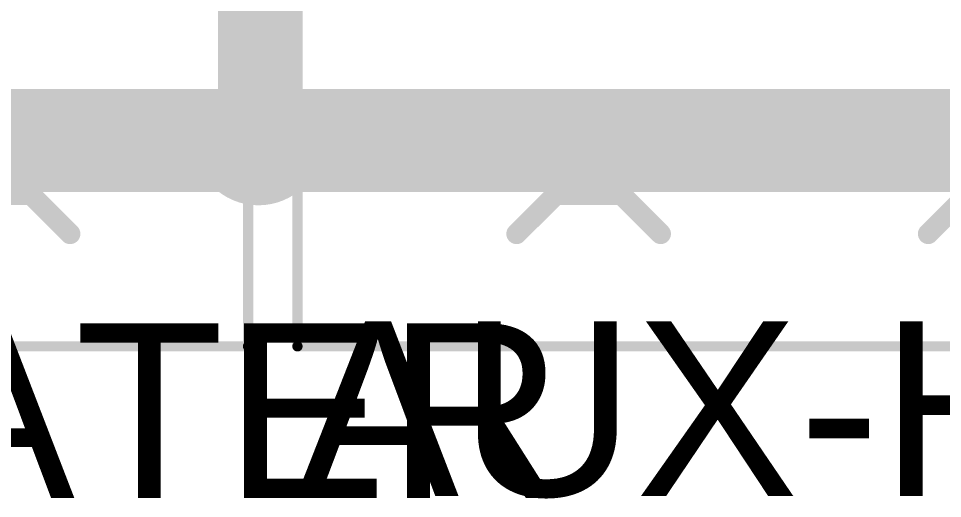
# Model space of a CAD drawing. Header units: millimetres. Extents: x 0 to 214, y 0 to 214.
# Drawn here: x 4.8591 to 5.3081, y -0.1011 to 0.1323 of the extents above; entities that cross this region are included whole.
import ezdxf

# ---------------------------------------------------------------- set-up
doc = ezdxf.new("R2010")
doc.units = ezdxf.units.MM
doc.header["$MEASUREMENT"] = 0
for name, color, linetype in [('BottomLayer', 5, 'Continuous'), ('TopLayer', 1, 'Continuous'), ('TopOverlay', 2, 'Continuous'), ('ViaHoleLayer', 16, 'Continuous')]:
    doc.layers.add(name, color=color, linetype=linetype)
doc.styles.add('Arial', font='', dxfattribs={"height": 0.2})
doc.styles.get('Arial').set_extended_font_data('Arial')

# ---------------------------------------------------------------- blocks, each defined once
blk = doc.blocks.new('TBP01R1_508_03BE_89')
at = {"layer": 'TopOverlay'}
for points, const_width in [([(0.4315, 0.3937), (-0.2315, 0.3937)], 0.005), ([(0.4315, 0.3937), (0.4315, -0.07874)], 0.005), ([(0.125, 0.339), (0.106, 0.32)], 0.01), ([(0.125, 0.339), (0.106, 0.32)], 0.01), ([(0.274, 0.32), (0.255, 0.339)], 0.01), ([(0.325, 0.339), (0.306, 0.32)], 0.01), ([(0.306, 0.32), (0.274, 0.32)], 0.01)]:
    blk.add_lwpolyline(points, dxfattribs=dict(at, const_width=const_width))
for points, const_width in [([(0.43025, 0.3937, 1), (0.43275, 0.3937, 1)], 0.0025), ([(0.43025, 0.3937, 1), (0.43275, 0.3937, 1)], 0.0025), ([(0.1225, 0.339, 1), (0.1275, 0.339, 1)], 0.005), ([(0.1225, 0.339, 1), (0.1275, 0.339, 1)], 0.005), ([(0.2525, 0.339, 1), (0.2575, 0.339, 1)], 0.005), ([(0.3225, 0.339, 1), (0.3275, 0.339, 1)], 0.005), ([(0.2715, 0.32, 1), (0.2765, 0.32, 1)], 0.005), ([(0.2715, 0.32, 1), (0.2765, 0.32, 1)], 0.005), ([(0.3035, 0.32, 1), (0.3085, 0.32, 1)], 0.005), ([(0.3035, 0.32, 1), (0.3085, 0.32, 1)], 0.005)]:
    blk.add_lwpolyline(points, format="xyb", close=True, dxfattribs=dict(at, const_width=const_width))
blk = doc.blocks.new('TBP01R1_508_03BE_90')
at = {"layer": 'TopOverlay'}
for points, const_width in [([(-0.2315, 0.3937), (-0.2315, -0.07874)], 0.005), ([(0.4315, 0.3937), (-0.2315, 0.3937)], 0.005), ([(-0.126, 0.32), (-0.145, 0.339)], 0.01), ([(-0.094, 0.32), (-0.126, 0.32)], 0.01)]:
    blk.add_lwpolyline(points, dxfattribs=dict(at, const_width=const_width))
for points, const_width in [([(-0.23275, 0.3937, 1), (-0.23025, 0.3937, 1)], 0.0025), ([(-0.23275, 0.3937, 1), (-0.23025, 0.3937, 1)], 0.0025), ([(-0.1475, 0.339, 1), (-0.1425, 0.339, 1)], 0.005), ([(-0.1285, 0.32, 1), (-0.1235, 0.32, 1)], 0.005), ([(-0.1285, 0.32, 1), (-0.1235, 0.32, 1)], 0.005)]:
    blk.add_lwpolyline(points, format="xyb", close=True, dxfattribs=dict(at, const_width=const_width))

msp = doc.modelspace()

# ---------------------------------------------------------------- hatches: boundary and pattern name
at = {"layer": 'BottomLayer'}
h = msp.add_hatch(color=5, dxfattribs=at)
edge = h.paths.add_edge_path()
edge.add_arc((4.97567, 0.073), 0.0315, 0, 360)
at = {"layer": 'TopLayer'}
h = msp.add_hatch(color=1, dxfattribs=at)
edge = h.paths.add_edge_path()
edge.add_arc((4.97567, 0.073), 0.0315, 0, 360)
at = {"layer": 'ViaHoleLayer'}
h = msp.add_hatch(color=16, dxfattribs=at)
edge = h.paths.add_edge_path()
edge.add_arc((4.97567, 0.073), 0.01575, 0, 360)

# ---------------------------------------------------------------- linework, layer by layer
at = {"layer": 'BottomLayer', "const_width": 0.04}
msp.add_lwpolyline([(4.976, 0.073), (4.976, 0.46629)], dxfattribs=at)
at = {"layer": 'BottomLayer', "const_width": 0.02}
msp.add_lwpolyline([(4.966, 0.073, 1), (4.986, 0.073, 1)], format="xyb", close=True, dxfattribs=at)
at = {"layer": 'TopLayer', "const_width": 0.05}
for points in [[(4.126, 0.073), (4.97567, 0.073)], [(4.97567, 0.073), (4.976, 0.073)], [(4.976, 0.073), (6.508, 0.073)]]:
    msp.add_lwpolyline(points, dxfattribs=at)
at = {"layer": 'TopLayer', "const_width": 0.025}
for points in [[(4.96317, 0.073, 1), (4.98817, 0.073, 1)], [(4.96317, 0.073, 1), (4.98817, 0.073, 1)], [(4.9635, 0.073, 1), (4.9885, 0.073, 1)], [(4.9635, 0.073, 1), (4.9885, 0.073, 1)]]:
    msp.add_lwpolyline(points, format="xyb", close=True, dxfattribs=at)

# ---------------------------------------------------------------- block references
at = {"rotation": 180}
for name, p in [('TBP01R1_508_03BE_90', (4.73917, 0.36664)), ('TBP01R1_508_03BE_89', (5.42617, 0.36664))]:
    msp.add_blockref(name, p, dxfattribs=at)

# ---------------------------------------------------------------- texts
at = {"layer": 'TopOverlay', "style": 'Arial'}
for s, p in [('MAIN-HEATER', (4.306, -0.10084)), ('AUX-HEATER', (4.994, -0.09985))]:
    msp.add_text(s, height=0.085, rotation=360, dxfattribs=at).set_placement(p)

doc.saveas('drawing.dxf')
